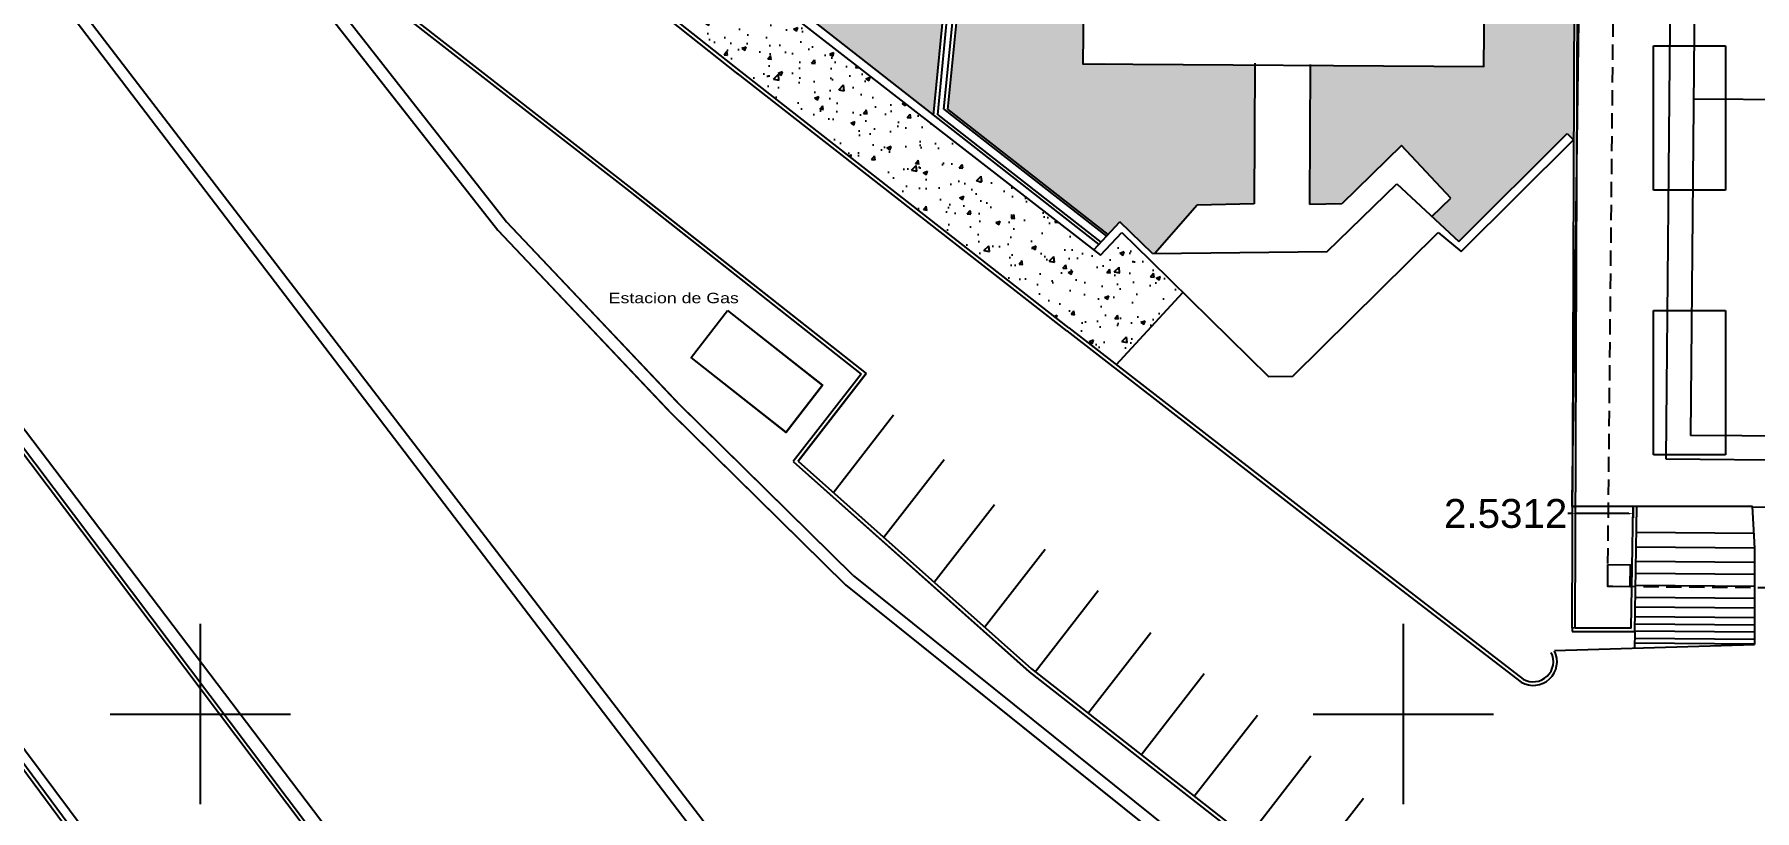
# Model space of a CAD drawing. Header units: millimetres. Extents: x 793 to 3159, y 750 to 2095.
# Drawn here: x 1220.2 to 1291.7, y 871.9 to 904.1 of the extents above; entities that cross this region are included whole.
import ezdxf

# ---------------------------------------------------------------- set-up
doc = ezdxf.new("R2010")
doc.units = ezdxf.units.MM
for name, pattern in [('CENTER', [50.8, 31.75, -6.35, 6.35, -6.35]), ('CONTINUA', [0]), ('HIDDEN', [9.525, 6.35, -3.175])]:
    doc.linetypes.add(name, pattern=pattern)
for name, color, linetype in [('A-BANQUETA', 8, 'Continuous'), ('A-MURO', 30, 'Continuous'), ('A-PISO-LIMITE', 42, 'Continuous'), ('A-PISOS', 252, 'Continuous'), ('A-PROY', 252, 'Continuous'), ('A-PROYECCION', 252, 'Continuous'), ('A-VEGETACION', 65, 'Continuous'), ('ALBERCA', 7, 'Continuous'), ('barda existente', 240, 'Continuous'), ('COLUM', 232, 'Continuous'), ('CONCRETOS', 64, 'Continuous'), ('ESTACION DE GAS', 7, 'Continuous'), ('ESTACIONAMIENTO', 8, 'Continuous'), ('GUARNICIONES', 8, 'Continuous'), ('limite de carretera', 9, 'Continuous'), ('LINEAS DE PAVIEMENTOS', 9, 'Continuous'), ('poligono real existente', 210, 'Continuous'), ('RETUTM01', 8, 'Continuous'), ('VERTICES', 210, 'Continuous')]:
    doc.layers.add(name, color=color, linetype=linetype)
doc.layers.add('JUNTA DE CONTROL', color=7, linetype='Continuous', true_color=0xf43e0b)
doc.styles.get("Standard").update_dxf_attribs({"font": 'arial.ttf'})
doc.styles.add('VERTICES', font='arial.ttf', dxfattribs={"height": 0.5})
doc.linetypes.add('RAYACONTDIAG', pattern='A,0.8,["/",Standard,S=0.08,R=0,X=0.025,Y=-0.04],0', length=0.8)
doc.dimstyles.get("Standard").update_dxf_attribs({"dimtxt": 1.2, "dimasz": 0.18, "dimexe": 0.18, "dimexo": 0.0625, "dimgap": 0.09, "dimtad": 0, "dimtih": 1, "dimtoh": 1, "dimdec": 4, "dimlfac": -1, "dimzin": 0, "dimdsep": 46, "dimtxsty": 'Standard', "dimcen": 0.09, "dimadec": 0, "dimazin": 0, "dimtfac": 1, "dimtdec": 4, "dimtofl": 0, "dimtmove": 0, "dimatfit": 3, "dimfxl": 1, "dimtolj": 1, "dimtzin": 0, "dimarcsym": 0})
pattern_1 = [(38.034047, (-995.446, 276.85925), (-0.04112262, 0.97848569), [0, -0.77216, 0, -0.8636, 0, -0.8255]), (8.034047, (-995.446, 276.8592), (0.8856448, 1.4419677), [0, -0.41656, 0, -0.69596, 0, -0.2667]), (328.034047, (-996.0708, 276.8534), (1.58188923, 0.0176195), [0, -0.254, 0, -0.9144, 0, -1.1938]), (318.034047, (-996.0708, 276.8534), (1.5228908, 0.4600731), [0, -0.127, 0, -0.59944, 0, -0.6858])]

# ---------------------------------------------------------------- blocks, each defined once
blk = doc.blocks.new('A$C6A1540C3')
at = {"layer": 'RETUTM01', "color": 8, "linetype": 'Continuous'}
for p, q in [((3.75, 7.5), (3.75, 0)), ((0, 3.75), (7.5, 3.75))]:
    blk.add_line(p, q, dxfattribs=at)
blk = doc.blocks.new('A$C15914C01')
at = {"layer": 'A-PISOS', "linetype": 'CONTINUA', "ltscale": 0.5}
h = blk.add_hatch(dxfattribs=at)
h.set_pattern_fill('AR-CONC', color=250, scale=0.01)
h.set_pattern_definition([(50, (-2174.8441, -711.9263), (1.8218467, -0.1593909), [0.1905, -2.0955]), (355, (-2174.8441, -711.9263), (-0.3524342, 1.9105685), [0.1524, -1.6764058]), (100.451445, (-2174.6923, -711.9396), (1.4694125, 1.7511775), [0.1619001, -1.7809024]), (46.1842, (-2174.844, -711.4183), (2.7107904, -0.4204233), [0.28575, -3.14325]), (96.63556, (-2174.6182, -711.4533), (2.3740413, 2.4742612), [0.2428502, -2.671356]), (351.18415, (-2174.844, -711.4183), (2.3740413, 2.4742612), [0.2285997, -2.5145973]), (21, (-2174.5901, -711.5453), (1.5161439, -1.022652), [0.1905, -2.0955]), (326, (-2174.5901, -711.5453), (0.6180203, 1.8418797), [0.1524, -1.6764]), (71.451445, (-2174.4638, -711.6305), (2.1341642, 0.8192277), [0.1619001, -1.7808994]), (37.5, (-2174.8441, -711.9263), (0.03088603, 0.84555039), [0, -1.65608, 0, -1.7018, 0, -1.68275]), (7.5, (-2174.8441, -711.9263), (0.66819663, 1.00180575), [0, -0.97028, 0, -1.61798, 0, -0.64135]), (327.5, (-2175.4105, -711.9263), (1.35590595, -0.05728744), [0, -0.635, 0, -1.9812, 0, -2.6289]), (317.5, (-2175.6645, -711.9263), (1.4812918, 0.2542649), [0, -0.8255, 0, -1.31572, 0, -1.8669])])
h.paths.add_polyline_path([(61.813, -75.784), (61.825, -79.608), (86.39, -98.562), (89.126, -95.533), (86.559, -93.058), (85.687, -94.005)])
blk = doc.blocks.new('XR-CONJUNTO$0$A$C41A331E1')
for p, q in [((14, 0), (-14, 0)), ((-13.989, -15.001), (-14, 0)), ((-13.989, -15.001), (-14, 0)), ((0, 0), (0.011, -15.001)), ((0, 0), (0.011, -15.001)), ((14.011, -15.001), (14, 0)), ((-8.703, -5.701), (-13.997, -4.501)), ((-8.703, -5.701), (-13.997, -4.501)), ((14.004, -4.501), (8.805, -5.701)), ((14.004, -4.501), (8.805, -5.701)), ((-8.796, -5.701), (-8.793, -9.301)), ((-8.796, -5.701), (-8.793, -9.301)), ((8.805, -5.701), (8.807, -9.301)), ((8.805, -5.701), (8.807, -9.301)), ((-13.33, -6.615), (-14.567, -7.373)), ((-13.33, -6.615), (-14.567, -7.373)), ((-13.33, -6.615), (-13.329, -8.403)), ((-13.33, -6.615), (-13.329, -8.403)), ((13.383, -6.598), (14.621, -7.378)), ((13.384, -8.386), (13.383, -6.598)), ((13.383, -6.598), (14.621, -7.378)), ((13.384, -8.386), (13.383, -6.598)), ((-14.567, -7.373), (-14.567, -7.623)), ((-14.567, -7.373), (-14.567, -7.623)), ((-13.329, -8.403), (-14.567, -7.623)), ((-13.329, -8.403), (-14.567, -7.623)), ((-14.504, -7.335), (-14.504, -7.663)), ((-14.504, -7.335), (-14.504, -7.663)), ((-14.442, -7.297), (-14.442, -7.702)), ((-14.442, -7.297), (-14.442, -7.702)), ((13.384, -8.386), (14.621, -7.628)), ((13.384, -8.386), (14.621, -7.628)), ((14.496, -7.704), (14.496, -7.299)), ((14.496, -7.704), (14.496, -7.299)), ((14.559, -7.666), (14.558, -7.338)), ((14.559, -7.666), (14.558, -7.338)), ((14.621, -7.628), (14.621, -7.378)), ((14.621, -7.628), (14.621, -7.378)), ((-8.793, -9.301), (-13.992, -10.501)), ((-8.793, -9.301), (-13.992, -10.501)), ((14.008, -10.501), (8.807, -9.301)), ((14.008, -10.501), (8.807, -9.301)), ((14.011, -15.001), (-13.989, -15.001)), ((14.011, -15.001), (-13.989, -15.001))]:
    blk.add_line(p, q)
blk.add_lwpolyline([(-15.001, 1), (15.002, 1), (15.002, -16.001), (-15.001, -16.001)], close=True)
at = {"const_width": 0.0375}
for points in [[(-13.393, -6.654), (-13.391, -8.364)], [(-13.393, -6.654), (-13.391, -8.364)], [(13.447, -8.348), (13.445, -6.637)], [(13.447, -8.348), (13.445, -6.637)]]:
    blk.add_lwpolyline(points, dxfattribs=at)
for centre, radius in [((-8.795, -7.501), 1.8), ((0.006, -7.501), 1.8), ((0.006, -7.501), 1.8), ((8.806, -7.501), 1.8), ((0.006, -7.501), 0.6), ((0.006, -7.501), 0.6), ((-13.079, -7.498), 0.25), ((-13.079, -7.498), 0.25), ((13.133, -7.503), 0.25), ((13.133, -7.503), 0.25)]:
    blk.add_circle(centre, radius)
for centre, start, end in [((-8.795, -7.501), 270.04254, 90.04254), ((-8.795, -7.501), 270.04254, 90.04254), ((8.806, -7.501), 90.04254, 270.04254), ((8.806, -7.501), 90.04254, 270.04254)]:
    blk.add_arc(centre, 1.8, start, end)
blk = doc.blocks.new('*D199')
at = {"layer": 'Defpoints', "color": 0, "lineweight": -2, "transparency": 16777216}
for p, q in [((1284.985, 952.378), (1284.541, 919.239)), ((1285.05, 952.557), (1285.167, 952.556)), ((1284.079, 884.694), (1284.523, 917.833)), ((1284.139, 884.513), (1284.257, 884.512))]:
    blk.add_line(p, q, dxfattribs=at)
at = {"layer": 'Defpoints', "color": 0, "transparency": 16777216}
for p in [(1284.987, 952.558, 293.38), (1284.987, 952.558), (1284.077, 884.514, 289.306)]:
    blk.add_point(p, dxfattribs=at)
for points in [[(1284.955, 952.378), (1285.015, 952.378), (1284.987, 952.558)], [(1284.049, 884.694), (1284.109, 884.694), (1284.077, 884.514)]]:
    blk.add_solid(points, dxfattribs=at)
at = {"layer": 'Defpoints', "color": 0, "transparency": 16777216, "insert": (1284.532, 918.536), "char_height": 1.2, "attachment_point": 5}
blk.add_mtext('\\A1;68.0500', dxfattribs=at)
blk = doc.blocks.new('*D200')
at = {"layer": 'Defpoints', "color": 0, "lineweight": -2, "transparency": 16777216}
for p, q in [((1284.077, 884.452), (1284.077, 884.032)), ((1286.608, 884.452), (1286.608, 884.032)), ((1284.077, 884.212), (1283.897, 884.212)), ((1286.428, 884.212), (1284.257, 884.212))]:
    blk.add_line(p, q, dxfattribs=at)
at = {"layer": 'Defpoints', "color": 0, "transparency": 16777216}
for p in [(1284.077, 884.514, 289.306), (1286.608, 884.514, 289.306), (1284.077, 884.212)]:
    blk.add_point(p, dxfattribs=at)
for points in [[(1284.257, 884.242), (1284.257, 884.182), (1284.077, 884.212)], [(1286.428, 884.242), (1286.428, 884.182), (1286.608, 884.212)]]:
    blk.add_solid(points, dxfattribs=at)
at = {"layer": 'Defpoints', "color": 0, "transparency": 16777216, "insert": (1281.312, 884.212), "char_height": 1.2, "attachment_point": 5}
blk.add_mtext('\\A1;2.5312', dxfattribs=at)

msp = doc.modelspace()

# ---------------------------------------------------------------- hatches: boundary and pattern name
at = {"layer": 'A-VEGETACION', "linetype": 'CONTINUA'}
h = msp.add_hatch(dxfattribs=at)
h.set_pattern_fill('AR-SAND', color=256, scale=0.02, angle=0.5340467)
h.set_pattern_definition(pattern_1)
h.paths.add_polyline_path([(1273.17714, 897.06918), (1273.23354, 902.86516), (1280.40438, 902.80014), (1280.70905, 933.57538), (1277.43617, 933.61156), (1277.47846, 935.39042), (1279.05394, 936.67335), (1284.52624, 936.67183), (1284.58184, 920.31503), (1284.16809, 916.70907), (1284.15631, 899.76455), (1283.86332, 900.02557), (1279.36061, 895.52741), (1278.24942, 896.56236), (1279.02625, 897.33939), (1276.97146, 899.52825), (1274.50057, 897.08817)])
h = msp.add_hatch(dxfattribs=at)
h.set_pattern_fill('AR-SAND', color=256, scale=0.02, angle=0.5340467)
h.set_pattern_definition(pattern_1)
h.paths.add_polyline_path([(1264.08203, 933.75924), (1258.53414, 929.33367), (1259.70346, 916.75865), (1258.12905, 901.01696), (1264.78272, 895.81738), (1265.28352, 896.35236), (1266.64046, 895.02586), (1266.73396, 895.0286), (1268.49726, 897.04088), (1270.86276, 897.09942), (1270.90897, 902.84291), (1263.73928, 902.95956)])
h.paths.add_polyline_path([(1260.38318, 930.53064), (1263.08301, 930.50062), (1262.81984, 906.83208), (1260.12001, 906.8621)], flags=16)
edge = h.paths.add_edge_path()
edge.add_line((1251.27411, 930.41646), (1237.11613, 918.90071))
edge.add_line((1237.11613, 918.90071), (1240.86773, 913.8478))
edge.add_line((1240.86773, 913.8478), (1257.53305, 900.77024))
edge.add_line((1257.53305, 900.77024), (1259.08771, 916.79163))
edge.add_line((1259.08771, 916.79163), (1257.95489, 928.86027))
edge.add_line((1257.95489, 928.86027), (1255.48294, 926.84004))
edge.add_arc((1254.85074, 927.61484), 1, 219.2126763, 309.2126763, ccw=False)
edge.add_line((1254.07593, 926.98264), (1251.27411, 930.41646))

# ---------------------------------------------------------------- linework, layer by layer
at = {"layer": 'A-BANQUETA', "linetype": 'CONTINUA', "ltscale": 0.5}
for p, q in [((1226.57161, 912.39715, 290.58566), (1239.42446, 895.99844, 289.64)), ((1226.98977, 912.67309, 290.58484), (1239.78768, 896.34206, 289.64)), ((1234.59728, 905.834, 292.081), (1245.11331, 897.62838, 292.081)), ((1234.49092, 905.72673, 292.081), (1245.04408, 897.49165, 292.081)), ((1245.04408, 897.49165, 292.081), (1254.52466, 890.01006, 292.081)), ((1245.11331, 897.62838, 292.081), (1254.73443, 890.0356, 292.081)), ((1246.6604, 888.36097, 289.63883), (1239.42446, 895.99844, 289.64)), ((1247.01846, 888.71002, 289.63878), (1239.78768, 896.34206, 289.64)), ((1254.52466, 890.01006, 292.081), (1251.70125, 886.37498, 292.081)), ((1254.73443, 890.0356, 292.081), (1251.90573, 886.39371, 292.081)), ((1254.18862, 881.64287, 289.583), (1247.01846, 888.71002, 289.63878)), ((1253.87555, 881.25301, 289.583), (1246.6604, 888.36097, 289.63883)), ((1251.70125, 886.37498, 292.081), (1261.50799, 877.63993, 292.081)), ((1251.90573, 886.39371, 292.081), (1261.60418, 877.75513, 292.081)), ((1254.18862, 881.64287, 289.583), (1286.33729, 855.82724, 289.056)), ((1253.87555, 881.25301, 289.583), (1286.05184, 855.41673, 289.056)), ((1261.50799, 877.63993, 292.081), (1276.92761, 865.57939, 292.081)), ((1261.60418, 877.75513, 292.081), (1277.0737, 865.65557, 292.081))]:
    msp.add_line(p, q, dxfattribs=at)
at = {"layer": 'A-MURO', "linetype": 'CONTINUA', "ltscale": 0.5}
for p, q in [((1240.86773, 913.8478, 294.38089), (1264.39742, 895.40578, 293.65034)), ((1240.6582, 913.47025, 4.04989), (1264.47548, 894.96337, 4.04989)), ((1279.36061, 895.52741, 293.62289), (1283.86332, 900.02557, 293.41389)), ((1279.46098, 895.10794, 293.42089), (1284.12908, 899.76091, 293.32489)), ((1283.86332, 900.02557, 293.41389), (1284.12908, 899.76091, 293.32489)), ((1273.8899, 895.11469, 293.86589), (1276.78465, 897.92664, 293.94981)), ((1276.78465, 897.92664, 293.94981), (1279.36061, 895.52741, 293.62289)), ((1264.19054, 895.18478, 293.66879), (1265.28352, 896.35236, 293.76689)), ((1264.47548, 894.96337, 4.04989), (1265.35568, 895.90364, 293.79389)), ((1266.64046, 895.02586, 293.77789), (1265.28352, 896.35236, 293.76689)), ((1265.35568, 895.90364, 293.79389), (1266.55403, 894.73225, 293.55189)), ((1272.46993, 889.92392, 293.40689), (1278.5011, 895.90669, 293.47489)), ((1278.5011, 895.90669, 293.47489), (1279.46098, 895.10794, 293.42089)), ((1266.64046, 895.02586, 293.77789), (1273.8899, 895.11469, 293.86589)), ((1266.55403, 894.73225, 293.55189), (1271.44936, 889.91073, 293.49089)), ((1271.44936, 889.91073, 293.49089), (1272.46993, 889.92392, 293.40689))]:
    msp.add_line(p, q, dxfattribs=at)
at = {"layer": 'A-PISO-LIMITE', "linetype": 'CONTINUA', "ltscale": 0.5}
for p, q in [((1257.53305, 900.77024, 293.7148), (1259.08771, 916.79163, 293.74789)), ((1257.7062, 900.7946, 293.71489), (1259.25674, 916.77342, 293.74789)), ((1257.95972, 901.03194, 293.71489), (1259.52261, 916.77477, 293.74989)), ((1258.12905, 901.01696, 293.71489), (1259.69195, 916.75979, 293.74989)), ((1284.08102, 879.46553, 288.89887), (1284.21892, 916.70397, 293.45789)), ((1284.20295, 879.46489, 288.90214), (1284.34089, 916.7542, 292.95689)), ((1257.95972, 901.03194, 293.71489), (1264.71927, 895.7496, 293.67809)), ((1258.12905, 901.01696, 293.71489), (1264.78272, 895.81738, 293.67867)), ((1257.7062, 900.7946, 293.71489), (1264.48385, 895.49811, 293.67799))]:
    msp.add_line(p, q, dxfattribs=at)
at = {"layer": 'A-PROY', "linetype": 'CONTINUA', "ltscale": 0.5}
for p, q in [((1249.41799, 902.49206, 292.303), (1238.75904, 910.94499, 292.303)), ((1249.52938, 902.59525, 292.30301), (1238.86649, 911.05129, 292.30301)), ((1263.06836, 891.81854, 289.443), (1249.36583, 902.53318, 289.95982)), ((1263.16043, 891.93696, 289.44301), (1249.52938, 902.59525, 292.30301)), ((1270.89351, 902.94185, 289.64994), (1270.86276, 897.09942, 293.71489)), ((1273.17714, 897.06918, 293.74289), (1273.19732, 902.89441, 289.6708)), ((1276.98309, 899.52196, 293.64489), (1274.50057, 897.08817, 293.75489)), ((1279.03174, 897.32735, 293.62389), (1276.98309, 899.52196, 293.64489)), ((1278.24942, 896.56236, 293.89023), (1279.03174, 897.32735, 293.62389)), ((1268.49726, 897.04088, 293.75689), (1266.73396, 895.0286, 293.77645)), ((1270.86276, 897.09942, 293.71489), (1268.49726, 897.04088, 293.75689)), ((1274.50057, 897.08817, 293.75489), (1273.17714, 897.06918, 293.74289)), ((1265.12764, 890.39348, 289.57138), (1267.90063, 893.40595, 289.46317)), ((1263.06836, 891.81854, 289.443), (1273.74404, 883.53017, 289.047)), ((1263.16043, 891.93696, 289.44301), (1273.82478, 883.65728, 289.04718)), ((1286.52561, 879.45292, 289.26699), (1286.60777, 884.51402, 289.30606)), ((1286.76397, 884.51341, 289.30606), (1286.60777, 884.51402, 289.30606)), ((1286.67922, 879.29411, 289.403), (1286.76397, 884.51341, 289.30606)), ((1291.56906, 884.50814, 289.32235), (1286.76397, 884.51341, 289.30606)), ((1291.65282, 883.03473, 288.90903), (1291.56906, 884.50814, 289.32235)), ((1291.57906, 884.4942, 289.32201), (1325.79271, 884.07371, 289.168)), ((1273.74404, 883.53017, 293.71492), (1281.95732, 877.20062, 288.908)), ((1273.82478, 883.65728, 293.71492), (1282.04011, 877.32616, 288.90815)), ((1291.63315, 883.38077, 293.72966), (1286.74623, 883.42128, 293.71486)), ((1291.6519, 882.88473, 289.1473), (1291.65282, 883.03473, 288.90903)), ((1291.65198, 882.78059, 293.72973), (1286.73649, 882.82134, 293.71485)), ((1291.6519, 882.88473, 289.1473), (1291.65519, 878.77732, 288.7233)), ((1291.65286, 881.68055, 293.72976), (1286.71863, 881.72145, 293.71482)), ((1291.65246, 882.18057, 293.72975), (1286.72675, 882.2214, 293.71483)), ((1291.65326, 881.18053, 293.72977), (1286.71051, 881.2215, 293.71481)), ((1291.65398, 880.28049, 293.7298), (1286.6959, 880.32159, 293.71479)), ((1291.65366, 880.68051, 293.72979), (1286.7024, 880.72155, 293.7148)), ((1284.08102, 879.46553, 288.89887), (1284.08087, 879.30663, 289.48562)), ((1286.52561, 879.45292, 289.26699), (1284.08102, 879.46553, 288.89887)), ((1291.65454, 879.58046, 293.72982), (1286.68454, 879.62166, 293.71477)), ((1291.6543, 879.88047, 293.72981), (1286.68941, 879.92163, 293.71478)), ((1291.65368, 878.76338, 288.723), (1283.34408, 878.50426, 288.90802)), ((1286.67922, 879.29411, 289.403), (1284.0809, 879.30663, 289.0469)), ((1286.67922, 879.29411, 289.403), (1286.66807, 878.60759, 289.41575)), ((1291.65518, 878.78043, 293.72984), (1286.67155, 878.82174, 293.71475)), ((1291.65502, 878.98044, 293.72983), (1286.6748, 879.02172, 293.71476)), ((1291.65478, 879.28045, 293.72983), (1286.67967, 879.32169, 293.71476))]:
    msp.add_line(p, q, dxfattribs=at)
for points, elevation in [([(1264.08153, 933.75891), (1263.73884, 902.91915), (1280.40427, 902.80009), (1280.70909, 933.57533)], 297.76473), ([(1285.56385, 882.0931), (1286.48509, 882.07686), (1286.47442, 881.16643), (1285.55318, 881.18267)], 289.34784)]:
    msp.add_lwpolyline(points, close=True, dxfattribs=dict(at, elevation=elevation))
for centre, radius, start, end in [((1282.45198, 878.06383, 288.90143), 0.99489, 240.1849845, 26.2756323), ((1282.452, 878.06383, 288.90142), 0.84488, 240.8224123, 26.2492691)]:
    msp.add_arc(centre, radius, start, end, dxfattribs=at)
at = {"layer": 'A-PROYECCION', "linetype": 'HIDDEN', "ltscale": 0.1, "elevation": 293.72089}
msp.add_lwpolyline([(1285.91304, 918.06382), (1331.83724, 917.52198), (1331.48527, 880.77346), (1285.55318, 881.18267)], close=True, dxfattribs=at)
at = {"layer": 'ALBERCA', "linetype": 'Continuous', "extrusion": (-6.10067e-05, -9.6615e-06, 1), "elevation": 293.63475}
msp.add_lwpolyline([(1264.09994, 933.76184), (1263.75675, 902.92199), (1280.42218, 902.80293), (1280.72726, 933.5782)], close=True, dxfattribs=at)
msp.add_lwpolyline([(1264.09994, 933.76184), (1263.75675, 902.92199), (1280.42218, 902.80293), (1280.72726, 933.5782)], close=True, dxfattribs=at)
at = {"layer": 'barda existente', "linetype": 'Continuous', "ltscale": 10}
for p, q in [((1226.62171, 912.33106, 290.584), (1239.42446, 895.99844, 289.64)), ((1227.015, 912.63979, 290.584), (1239.78768, 896.34206, 289.64)), ((1246.50946, 888.50967, 289.64), (1239.42446, 895.99844, 289.64)), ((1246.8615, 888.86473, 289.64), (1239.78768, 896.34206, 289.64)), ((1254.18862, 881.64287, 289.583), (1246.8615, 888.86473, 289.64)), ((1253.87555, 881.25301, 289.583), (1246.50946, 888.50967, 289.64)), ((1254.18862, 881.64287, 289.583), (1286.33729, 855.82724, 289.056)), ((1253.87555, 881.25301, 289.583), (1286.05184, 855.41673, 289.056))]:
    msp.add_line(p, q, dxfattribs=at)
at = {"layer": 'COLUM', "extrusion": (-6.10067e-05, -9.6615e-06, 1), "elevation": 289.21287}
msp.add_lwpolyline([(1285.57894, 882.09592), (1286.50023, 882.08226), (1286.49211, 881.17181), (1285.57083, 881.18547)], close=True, dxfattribs=at)
msp.add_lwpolyline([(1285.57894, 882.09592), (1286.50023, 882.08226), (1286.49211, 881.17181), (1285.57083, 881.18547)], close=True, dxfattribs=at)
at = {"layer": 'CONCRETOS', "extrusion": (-6.10067e-05, -9.6615e-06, 1)}
for p, q in [((1286.52561, 879.45292, 289.26699), (1286.60778, 884.51359, 289.17299)), ((1286.52561, 879.45292, 289.26699), (1286.60778, 884.51359, 289.17299)), ((1291.56906, 884.50814, 289.32235), (1286.60777, 884.51359, 289.30553)), ((1291.56906, 884.50814, 289.32235), (1286.60777, 884.51359, 289.30553)), ((1286.67922, 879.29411, 289.403), (1286.76397, 884.51341, 289.30606)), ((1286.67922, 879.29411, 289.403), (1286.76397, 884.51341, 289.30606)), ((1284.20295, 879.46489, 288.90214), (1286.52561, 879.45292, 289.26699)), ((1284.20295, 879.46489, 288.90214), (1286.52561, 879.45292, 289.26699)), ((1284.0809, 879.30663, 289.0469), (1286.67922, 879.29411, 289.403)), ((1284.0809, 879.30663, 289.0469), (1286.67922, 879.29411, 289.403))]:
    msp.add_line(p, q, dxfattribs=at)
at = {"layer": 'Defpoints'}
for p, q in [((1284.07653, 884.51402, 289.30606), (1284.98748, 952.55792, 293.37993)), ((1287.45339, 897.66451), (1287.45339, 903.66451)), ((1287.45339, 903.66451), (1290.45339, 903.66451)), ((1290.45339, 903.66451), (1290.45339, 897.66451)), ((1290.45339, 897.66451), (1287.45339, 897.66451)), ((1287.45339, 886.66451), (1287.45339, 892.66451)), ((1287.45339, 892.66451), (1290.45339, 892.66451)), ((1290.45339, 892.66451), (1290.45339, 886.66451)), ((1290.45339, 886.66451), (1287.45339, 886.66451)), ((1284.08102, 885.36555, 288.89887), (1284.08102, 885.36555, 288.89887)), ((1286.60777, 884.51402, 289.30606), (1284.07653, 884.51402, 289.30606)), ((1290.33384, 884.5095), (1290.33384, 884.52341)), ((1290.33384, 881.14008), (1290.33384, 881.19146))]:
    msp.add_line(p, q, dxfattribs=at)
at = {"layer": 'ESTACION DE GAS', "linetype": 'Continuous', "extrusion": (-6.10067e-05, -9.6615e-06, 1), "elevation": 289.74929}
msp.add_lwpolyline([(1248.98645, 892.6655), (1252.93935, 889.55699), (1251.43303, 887.59673), (1247.48014, 890.70524)], close=True, dxfattribs=at)
msp.add_lwpolyline([(1248.98645, 892.6655), (1252.93935, 889.55699), (1251.43303, 887.59673), (1247.48014, 890.70524)], close=True, dxfattribs=at)
at = {"layer": 'ESTACION DE GAS', "linetype": 'Continuous', "elevation": 289.834}
msp.add_lwpolyline([(1248.97425, 892.65847), (1252.91843, 889.53891), (1251.40664, 887.58288), (1247.46246, 890.70244)], close=True, dxfattribs=at)
at = {"layer": 'ESTACIONAMIENTO'}
for p, q in [((1253.35758, 885.08416, 288.31996), (1255.87621, 888.32684, 288.31996)), ((1255.45317, 883.21758, 288.31996), (1257.9718, 886.46027, 288.31996)), ((1257.54875, 881.351, 288.31996), (1260.06738, 884.59369, 288.31996)), ((1259.65185, 879.4941, 288.31996), (1262.17049, 882.73678, 288.31996)), ((1261.75496, 877.63719, 288.31996), (1264.376, 881.01173, 288.31996)), ((1263.94884, 875.89716, 288.31996), (1266.56988, 879.2717, 288.31996)), ((1266.16598, 874.18709, 288.31996), (1268.78702, 877.56163, 288.31996)), ((1268.37149, 872.46204, 288.31996), (1270.99254, 875.83657, 288.31996)), ((1270.57701, 870.73698, 288.31996), (1273.21583, 874.13442, 288.31996)), ((1272.78252, 869.01193, 288.31996), (1275.40356, 872.38647, 288.31996))]:
    msp.add_line(p, q, dxfattribs=at)
at = {"layer": 'GUARNICIONES'}
for p, q in [((1208.73428, 901.24707, 290.874), (1232.712, 869.44845, 290.296)), ((1244.98773, 897.53612, 292.081), (1254.52466, 890.01006, 292.081)), ((1202.70886, 896.75132, 290.866), (1238.29594, 848.77304, 290.074)), ((1254.52466, 890.01006, 292.081), (1251.70125, 886.37498, 292.081)), ((1251.70125, 886.37498, 292.081), (1261.50441, 877.64312, 292.081)), ((1261.51176, 877.63697, 292.081), (1277.06016, 865.47572, 292.081))]:
    msp.add_line(p, q, dxfattribs=at)
at = {"layer": 'limite de carretera'}
for p, q in [((1251.79021, 865.47279, 289.934), (1214.90444, 913.85266, 290.676)), ((1208.85405, 901.33738, 290.874), (1232.83176, 869.53876, 290.296)), ((1208.85405, 901.33738, 290.874), (1232.83176, 869.53876, 290.296)), ((1202.58839, 896.66196, 290.866), (1238.17547, 848.68368, 290.074))]:
    msp.add_line(p, q, dxfattribs=at)
at = {"layer": 'limite de carretera', "extrusion": (-6.10067e-05, -9.6615e-06, 1)}
for p, q in [((1252.31677, 865.76794, 289.93863), (1215.29566, 914.04436, 290.67884)), ((1252.31677, 865.76794, 289.93863), (1215.29566, 914.04436, 290.67884)), ((1209.28032, 901.51219, 290.87635), (1233.347, 869.78082, 290.29951)), ((1209.28032, 901.51219, 290.87635), (1233.347, 869.78082, 290.29951)), ((1209.28032, 901.51219, 290.87635), (1233.347, 869.78082, 290.29951)), ((1209.28032, 901.51219, 290.87635), (1233.347, 869.78082, 290.29951)), ((1203.02778, 896.81924, 290.86793), (1238.74907, 848.94079, 290.07764)), ((1203.02778, 896.81924, 290.86793), (1238.74907, 848.94079, 290.07764))]:
    msp.add_line(p, q, dxfattribs=at)
at = {"layer": 'LINEAS DE PAVIEMENTOS'}
for p, q in [((1245.08065, 897.65387, 292.081), (1254.73443, 890.0356, 292.081)), ((1254.73443, 890.0356, 292.081), (1251.90573, 886.39371, 292.081)), ((1251.90573, 886.39371, 292.081), (1254.73443, 890.0356, 292.081)), ((1251.90573, 886.39371, 292.081), (1261.60418, 877.75513, 292.081)), ((1261.60418, 877.75513, 292.081), (1277.15257, 865.59387, 292.081))]:
    msp.add_line(p, q, dxfattribs=at)
at = {"layer": 'poligono real existente', "linetype": 'RAYACONTDIAG', "elevation": 293.251}
msp.add_lwpolyline([(1055.37166, 1138.42562), (1109.5674, 1067.16951), (1112.36524, 1063.41754), (1148.03728, 1015.48678), (1150.55876, 1012.12127), (1195.38998, 953.54068), (1226.62171, 912.33106), (1239.42446, 895.99844), (1246.50946, 888.50967), (1253.87555, 881.25301), (1286.05184, 855.41673), (1294.59981, 849.47316), (1303.20501, 843.77574), (1311.87785, 838.04777), (1320.8075, 832.74745), (1329.87651, 827.81192), (1332.03838, 826.86341), (1343.18162, 821.07729)], dxfattribs=at)

# ---------------------------------------------------------------- block references
at = {"layer": 'A-PROY', "linetype": 'CONTINUA', "ltscale": 0.5, "rotation": 89.46595331482752}
msp.add_blockref('XR-CONJUNTO$0$A$C41A331E1', (1289.12557, 901.46447, 293.72089), dxfattribs=at)
at = {"layer": 'JUNTA DE CONTROL', "linetype": 'CENTER', "ltscale": 0.05, "rotation": 359.5035917933524}
msp.add_blockref('A$C15914C01', (1179.60612, 989.70753, 293.72089), dxfattribs=at)
at = {"layer": 'poligono real existente'}
for p in [(1223.30715, 872.1269), (1273.30715, 872.1269)]:
    msp.add_blockref('A$C6A1540C3', p, dxfattribs=at)

# ---------------------------------------------------------------- texts
at = {"layer": 'VERTICES', "color": 0, "style": 'VERTICES', "width": 1.221414}
msp.add_text('Estacion de Gas', height=0.432, dxfattribs=at).set_placement((1244.03334, 892.96326))

# ---------------------------------------------------------------- dimensions: what is measured, and where the dimension line sits
at = {"layer": 'Defpoints'}
dim = msp.add_aligned_dim(p1=(1284.07653, 884.51402, 289.30606), p2=(1284.98748, 952.55792, 293.37993), distance=0, dimstyle='Standard', dxfattribs=at)
dim.commit()
dim.dimension.update_dxf_attribs({"geometry": '*D199', "text_midpoint": (1284.53201, 918.53597)})
dim = msp.add_linear_dim(base=(1284.07653, 884.21165), p1=(1286.60777, 884.51402, 289.30606), p2=(1284.07653, 884.51402, 289.30606), dimstyle='Standard', dxfattribs=at)
dim.commit()
dim.dimension.update_dxf_attribs({"geometry": '*D200', "text_midpoint": (1281.31158, 884.21165)})

doc.saveas('drawing.dxf')
